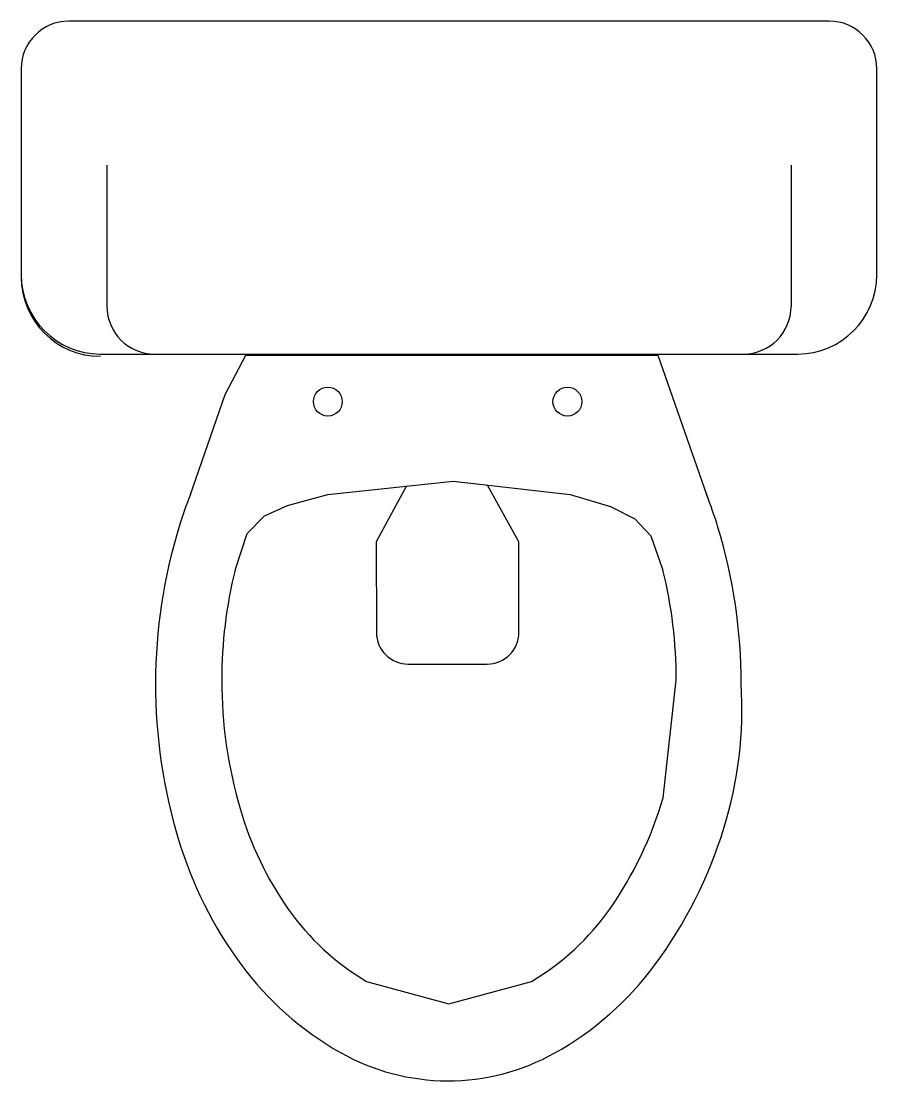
# Model space of a CAD drawing. Extents: x 4.778 to 5.318, y 3.075 to 3.744.
import ezdxf

# ---------------------------------------------------------------- set-up
doc = ezdxf.new("R2010")
doc.units = 0
doc.header["$LTSCALE"] = 0.3
doc.layers.get('0').update_dxf_attribs({"linetype": 'CONTINUOUS'})

msp = doc.modelspace()

# ---------------------------------------------------------------- linework, layer by layer
at = {"color": 0, "linetype": 'CONTINUOUS'}
for p, q in [((5.28818, 3.74356), (4.80818, 3.74356)), ((4.77818, 3.71356), (4.77818, 3.58356)), ((5.31818, 3.58356), (5.31818, 3.71356)), ((4.83232, 3.65271), (4.83232, 3.56356)), ((5.26404, 3.65271), (5.26404, 3.56356)), ((4.82818, 3.53356), (5.26818, 3.53356)), ((5.02142, 3.45029), (5.00232, 3.41498)), ((5.09232, 3.41496), (5.07276, 3.45035)), ((5.00232, 3.41498), (5.00236, 3.35795)), ((5.09232, 3.35796), (5.09232, 3.41496)), ((5.02236, 3.33796), (5.07232, 3.33796))]:
    msp.add_line(p, q, dxfattribs=at)
for points in [[(4.88502, 3.44498), (4.90697, 3.50812), (4.92, 3.53288), (5.18, 3.53288), (5.21067, 3.44498), (5.21199, 3.44149)], [(4.91318, 3.39722), (4.92076, 3.42034), (4.93173, 3.43148), (4.94634, 3.43799), (4.97171, 3.44498), (5.05082, 3.45343), (5.12466, 3.44498), (5.15009, 3.43729), (5.1655, 3.42962), (5.1756, 3.41886), (5.18319, 3.39722)]]:
    msp.add_lwpolyline(points, dxfattribs=at)
for points in [[(4.88502, 3.44498, 0.020611), (4.87789, 3.42481, 0.074253), (4.86295, 3.32589, 0.074253), (4.87755, 3.22693, 0.084945), (4.91677, 3.1486, 0.106299), (4.97974, 3.09279, 0.128642), (5.04732, 3.07498, 0.128642)], [(5.04732, 3.07498, 0.128642), (5.11497, 3.09256, 0.106299), (5.17812, 3.14816, 0.084945), (5.22172, 3.23449, 0.089952), (5.23256, 3.32526, 0.074253), (5.21795, 3.42422, 0.021192), (5.21067, 3.44498, 0.106299)], [(4.91318, 3.39722, 0.060521), (4.90474, 3.32779, 0.070874), (4.91628, 3.24681, 0.082468), (4.94676, 3.18333, 0.106817), (4.99615, 3.1377), (5.04818, 3.1235)], [(5.04818, 3.1235), (5.10021, 3.1377, 0.106817), (5.14961, 3.18333, 0.082468), (5.18335, 3.2536), (5.19162, 3.32779, 0.060521), (5.18319, 3.39722, 0.04535)]]:
    msp.add_lwpolyline(points, format="xyb", dxfattribs=at)
for centre in [(4.97171, 3.50351), (5.12293, 3.50351)]:
    msp.add_circle(centre, 0.00912, dxfattribs=at)
for centre, radius, start, end in [((4.80818, 3.71356), 0.03, 90, 180), ((5.28818, 3.71356), 0.03, 0, 90), ((4.82818, 3.58356), 0.05, 180, 270), ((4.82818, 3.58211), 0.05, 180, 270), ((5.26818, 3.58356), 0.05, 270, 0), ((4.86232, 3.56356), 0.03, 180, 270), ((5.23404, 3.56356), 0.03, 270, 0), ((5.02236, 3.35796), 0.02, 180.03692, 270), ((5.07232, 3.35796), 0.02, 270, 0)]:
    msp.add_arc(centre, radius, start, end, dxfattribs=at)

doc.saveas('drawing.dxf')
